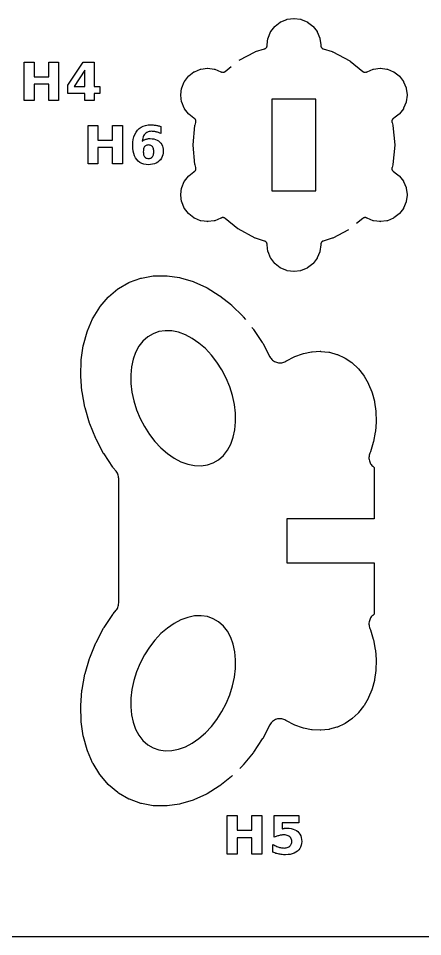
# Model space of a CAD drawing. Header units: millimetres. Extents: x 0 to 300, y 0 to 300.
# Drawn here: x 40.6 to 66.1, y 150 to 208 of the extents above; entities that cross this region are included whole.
import ezdxf

# ---------------------------------------------------------------- set-up
doc = ezdxf.new("R2010")
doc.units = ezdxf.units.MM
for name, color, linetype in [('CUT', 1, 'CONTINUOUS'), ('ENGRAVE', 5, 'CONTINUOUS'), ('SCORE', 7, 'CONTINUOUS')]:
    doc.layers.add(name, color=color, linetype=linetype)

msp = doc.modelspace()

# ---------------------------------------------------------------- linework, layer by layer
at = {"layer": 'CUT', "color": 1}
for points in [[(54.5405, 205.345), (55.5489, 205.884), (55.5605, 205.8895), (55.5726, 205.8938), (56.1442, 206.0672), (56.1665, 206.0752), (56.1863, 206.0845), (56.2051, 206.0957), (56.2228, 206.1087), (56.239, 206.1234), (56.2538, 206.1396), (56.2669, 206.1571), (56.2783, 206.1758), (56.2878, 206.1955), (56.2953, 206.2161), (56.3008, 206.2373), (56.3042, 206.2589), (56.3055, 206.2808), (56.3053, 206.2869), (56.3053, 206.3033), (56.3063, 206.3147), (56.3602, 206.7242), (56.3628, 206.7387), (56.3678, 206.7525), (56.5259, 207.1342), (56.5321, 207.1475), (56.5405, 207.1596), (56.792, 207.4873), (56.8015, 207.4986), (56.8127, 207.508), (57.1404, 207.7595), (57.1525, 207.7679), (57.1658, 207.7741), (57.5475, 207.9322), (57.5613, 207.9373), (57.5758, 207.9398), (57.9853, 207.9937), (58, 207.995), (58.0147, 207.9937), (58.4242, 207.9398), (58.4387, 207.9372), (58.4525, 207.9322), (58.8342, 207.7741), (58.8475, 207.7679), (58.8596, 207.7595), (59.1873, 207.508), (59.1986, 207.4985), (59.208, 207.4873), (59.4595, 207.1596), (59.4679, 207.1475), (59.4741, 207.1342), (59.6322, 206.7525), (59.6373, 206.7387), (59.6398, 206.7242), (59.6937, 206.3147), (59.6947, 206.3033), (59.6947, 206.2869), (59.6945, 206.2808), (59.6958, 206.2589), (59.6992, 206.2373), (59.7047, 206.2161), (59.7122, 206.1955), (59.7217, 206.1758), (59.7331, 206.1571), (59.7462, 206.1396), (59.761, 206.1234), (59.7772, 206.1087), (59.7949, 206.0957), (59.8137, 206.0845), (59.8335, 206.0752), (59.8558, 206.0672), (60.4274, 205.8938), (60.4395, 205.8895), (60.4511, 205.884), (61.5306, 205.307), (61.5416, 205.3004), (61.5519, 205.2927), (62.3493, 204.6383), (62.3691, 204.6237), (62.3886, 204.6121), (62.4092, 204.6026), (62.4306, 204.5951), (62.4527, 204.5899), (62.4752, 204.5869), (62.4978, 204.5862), (62.5205, 204.5878), (62.5428, 204.5916), (62.5647, 204.5977), (62.5858, 204.6059), (62.6077, 204.6171), (62.6114, 204.6193), (62.6218, 204.6241), (63.0034, 204.7822), (63.0173, 204.7873), (63.0318, 204.7898), (63.4413, 204.8437), (63.456, 204.845), (63.4706, 204.8437), (63.8802, 204.7898), (63.8947, 204.7872), (63.9085, 204.7822), (64.2901, 204.6241), (64.3035, 204.6179), (64.3155, 204.6095), (64.6432, 204.358), (64.6545, 204.3485), (64.664, 204.3373), (64.9154, 204.0096), (64.9239, 203.9975), (64.9301, 203.9842), (65.0882, 203.6025), (65.0932, 203.5887), (65.0958, 203.5742), (65.1497, 203.1647), (65.151, 203.15), (65.1497, 203.1353), (65.0958, 202.7258), (65.0932, 202.7113), (65.0882, 202.6975), (64.9301, 202.3158), (64.9239, 202.3025), (64.9154, 202.2904), (64.664, 201.9627), (64.6545, 201.9514), (64.6432, 201.942), (64.3155, 201.6905), (64.3061, 201.684), (64.3034, 201.6824), (64.2837, 201.6697), (64.2668, 201.6564), (64.2512, 201.6415), (64.2372, 201.6252), (64.2247, 201.6076), (64.214, 201.5889), (64.2051, 201.5693), (64.1982, 201.5489), (64.1932, 201.5279), (64.1903, 201.5066), (64.1894, 201.485), (64.1906, 201.4635), (64.1938, 201.4422), (64.1995, 201.4196), (64.2491, 201.2561), (64.2522, 201.2436), (64.2541, 201.2309), (64.3741, 200.0128), (64.3747, 200), (64.3741, 199.9872), (64.2541, 198.7691), (64.2522, 198.7564), (64.2491, 198.7439), (64.1995, 198.5804), (64.1938, 198.5578), (64.1906, 198.5365), (64.1894, 198.515), (64.1903, 198.4934), (64.1932, 198.4721), (64.1982, 198.4511), (64.2051, 198.4307), (64.214, 198.4111), (64.2247, 198.3924), (64.2372, 198.3748), (64.2512, 198.3585), (64.2668, 198.3436), (64.2837, 198.3303), (64.3034, 198.3176), (64.3061, 198.316), (64.3155, 198.3095), (64.6432, 198.058), (64.6545, 198.0485), (64.664, 198.0373), (64.9154, 197.7096), (64.9239, 197.6975), (64.9301, 197.6842), (65.0882, 197.3025), (65.0932, 197.2887), (65.0958, 197.2742), (65.1497, 196.8647), (65.151, 196.85), (65.1497, 196.8353), (65.0958, 196.4258), (65.0932, 196.4113), (65.0882, 196.3975), (64.9301, 196.0158), (64.9239, 196.0025), (64.9154, 195.9904), (64.664, 195.6627), (64.6545, 195.6514), (64.6432, 195.642), (64.3155, 195.3905), (64.3034, 195.3821), (64.2901, 195.3759), (63.9085, 195.2178), (63.8946, 195.2127), (63.8802, 195.2102), (63.4706, 195.1563), (63.4559, 195.155), (63.4413, 195.1563), (63.0318, 195.2102), (63.0172, 195.2128), (63.0034, 195.2178), (62.6218, 195.3759), (62.6114, 195.3807), (62.6077, 195.3829), (62.5858, 195.3941), (62.5647, 195.4023), (62.5428, 195.4084), (62.5205, 195.4122), (62.4978, 195.4138), (62.4752, 195.4131), (62.4527, 195.4101), (62.4306, 195.4049), (62.4092, 195.3974), (62.3886, 195.3879), (62.3691, 195.3763), (62.3493, 195.3617), (61.958, 195.0405)], [(61.4432, 194.6463), (60.4511, 194.116), (60.4395, 194.1105), (60.4274, 194.1062), (59.8558, 193.9328), (59.8335, 193.9248), (59.8137, 193.9155), (59.7949, 193.9043), (59.7772, 193.8913), (59.761, 193.8766), (59.7462, 193.8604), (59.7331, 193.8429), (59.7217, 193.8242), (59.7122, 193.8045), (59.7047, 193.7839), (59.6992, 193.7627), (59.6958, 193.7411), (59.6945, 193.7192), (59.6947, 193.7131), (59.6947, 193.6967), (59.6937, 193.6853), (59.6398, 193.2758), (59.6372, 193.2613), (59.6322, 193.2475), (59.4741, 192.8658), (59.4679, 192.8525), (59.4595, 192.8404), (59.208, 192.5127), (59.1985, 192.5014), (59.1873, 192.492), (58.8596, 192.2405), (58.8475, 192.2321), (58.8342, 192.2259), (58.4525, 192.0678), (58.4387, 192.0627), (58.4242, 192.0602), (58.0147, 192.0063), (58, 192.005), (57.9853, 192.0063), (57.5758, 192.0602), (57.5613, 192.0628), (57.5475, 192.0678), (57.1658, 192.2259), (57.1525, 192.2321), (57.1404, 192.2405), (56.8127, 192.492), (56.8014, 192.5015), (56.792, 192.5127), (56.5405, 192.8404), (56.5321, 192.8525), (56.5259, 192.8658), (56.3678, 193.2475), (56.3627, 193.2613), (56.3602, 193.2758), (56.3063, 193.6853), (56.3053, 193.6967), (56.3053, 193.7131), (56.3055, 193.7192), (56.3042, 193.7411), (56.3008, 193.7627), (56.2953, 193.7839), (56.2878, 193.8045), (56.2783, 193.8242), (56.2669, 193.8429), (56.2538, 193.8604), (56.239, 193.8766), (56.2228, 193.8913), (56.2051, 193.9043), (56.1863, 193.9155), (56.1665, 193.9248), (56.1442, 193.9328), (55.5726, 194.1062), (55.5605, 194.1105), (55.5489, 194.116), (54.4694, 194.693), (54.4584, 194.6996), (54.4481, 194.7073), (53.6507, 195.3617), (53.6309, 195.3763), (53.6114, 195.3879), (53.5908, 195.3974), (53.5694, 195.4049), (53.5473, 195.4101), (53.5248, 195.4131), (53.5022, 195.4138), (53.4795, 195.4122), (53.4572, 195.4084), (53.4353, 195.4023), (53.4142, 195.3941), (53.3923, 195.3829), (53.3886, 195.3807), (53.3782, 195.3759), (52.9966, 195.2178), (52.9827, 195.2127), (52.9682, 195.2102), (52.5587, 195.1563), (52.544, 195.155), (52.5294, 195.1563), (52.1198, 195.2102), (52.1053, 195.2128), (52.0915, 195.2178), (51.7099, 195.3759), (51.6965, 195.3821), (51.6845, 195.3905), (51.3568, 195.642), (51.3455, 195.6515), (51.336, 195.6627), (51.0846, 195.9904), (51.0761, 196.0025), (51.0699, 196.0158), (50.9118, 196.3975), (50.9068, 196.4113), (50.9042, 196.4258), (50.8503, 196.8353), (50.849, 196.85), (50.8503, 196.8647), (50.9042, 197.2742), (50.9068, 197.2887), (50.9118, 197.3025), (51.0699, 197.6842), (51.0761, 197.6975), (51.0846, 197.7096), (51.336, 198.0373), (51.3455, 198.0486), (51.3568, 198.058), (51.6845, 198.3095), (51.6939, 198.316), (51.6966, 198.3176), (51.7163, 198.3303), (51.7332, 198.3436), (51.7488, 198.3585), (51.7628, 198.3748), (51.7753, 198.3924), (51.786, 198.4111), (51.7949, 198.4307), (51.8018, 198.4511), (51.8068, 198.4721), (51.8097, 198.4934), (51.8106, 198.515), (51.8094, 198.5365), (51.8062, 198.5578), (51.8005, 198.5804), (51.7509, 198.7439), (51.7478, 198.7564), (51.7459, 198.7691), (51.6259, 199.9872), (51.6253, 200), (51.6259, 200.0128), (51.7459, 201.2309), (51.7478, 201.2436), (51.7509, 201.2561), (51.8005, 201.4196), (51.8062, 201.4422), (51.8094, 201.4635), (51.8106, 201.485), (51.8097, 201.5066), (51.8068, 201.5279), (51.8018, 201.5489), (51.7949, 201.5693), (51.786, 201.5889), (51.7753, 201.6076), (51.7628, 201.6252), (51.7488, 201.6415), (51.7332, 201.6564), (51.7163, 201.6697), (51.6966, 201.6824), (51.6939, 201.684), (51.6845, 201.6905), (51.3568, 201.942), (51.3455, 201.9515), (51.336, 201.9627), (51.0846, 202.2904), (51.0761, 202.3025), (51.0699, 202.3158), (50.9118, 202.6975), (50.9068, 202.7113), (50.9042, 202.7258), (50.8503, 203.1353), (50.849, 203.15), (50.8503, 203.1647), (50.9042, 203.5742), (50.9068, 203.5887), (50.9118, 203.6025), (51.0699, 203.9842), (51.0761, 203.9975), (51.0846, 204.0096), (51.336, 204.3373), (51.3455, 204.3486), (51.3568, 204.358), (51.6845, 204.6095), (51.6966, 204.6179), (51.7099, 204.6241), (52.0915, 204.7822), (52.1054, 204.7873), (52.1198, 204.7898), (52.5294, 204.8437), (52.5441, 204.845), (52.5587, 204.8437), (52.9682, 204.7898), (52.9828, 204.7872), (52.9966, 204.7822), (53.3782, 204.6241), (53.3886, 204.6193), (53.3923, 204.6171), (53.4142, 204.6059), (53.4353, 204.5977), (53.4572, 204.5916), (53.4795, 204.5878), (53.5022, 204.5862), (53.5248, 204.5869), (53.5473, 204.5899), (53.5694, 204.5951), (53.5908, 204.6026), (53.6114, 204.6121), (53.6309, 204.6237), (53.6507, 204.6383), (54.0278, 204.9478)], [(54.1131, 160.1665), (54.0858, 160.1395), (54.0497, 160.1076), (53.3192, 159.5289), (53.2772, 159.4995), (52.5132, 159.0283), (52.4648, 159.0024), (51.6815, 158.6461), (51.6261, 158.6253), (50.8379, 158.3888), (50.7756, 158.375), (49.9823, 158.2589), (49.9624, 158.2568), (49.9423, 158.2562), (49.1559, 158.2651), (49.1347, 158.2663), (49.1137, 158.2691), (48.3599, 158.404), (48.3384, 158.4088), (48.3174, 158.4155), (47.6082, 158.6737), (47.5876, 158.6822), (47.5679, 158.6925), (46.9142, 159.0698), (46.8956, 159.0816), (46.8782, 159.095), (46.2903, 159.5857), (46.2746, 159.5999), (46.2601, 159.6154), (45.7478, 160.2122), (45.7353, 160.2279), (45.7242, 160.2445), (45.3032, 160.9268), (45.2737, 160.9834), (44.9482, 161.7392), (44.9285, 161.795), (44.698, 162.6241), (44.6867, 162.6778), (44.5565, 163.566), (44.5521, 163.617), (44.5258, 164.5487), (44.5271, 164.5968), (44.6059, 165.5552), (44.6121, 165.6007), (44.7953, 166.5687), (44.8057, 166.6117), (45.0904, 167.5718), (45.1047, 167.6126), (45.486, 168.5475), (45.5041, 168.5865), (45.9753, 169.4795), (45.9973, 169.5167), (46.5498, 170.3519), (46.5761, 170.3876), (46.76, 170.6124), (46.8033, 170.671), (46.8397, 170.7319), (46.87, 170.7961), (46.8938, 170.8629), (46.911, 170.9318), (46.9214, 171.002), (46.925, 171.0747), (46.925, 178.9253), (46.9214, 178.998), (46.911, 179.0682), (46.8938, 179.1371), (46.87, 179.2039), (46.8397, 179.2681), (46.8033, 179.329), (46.76, 179.3876), (46.5761, 179.6124), (46.5498, 179.6481), (45.9973, 180.4833), (45.9753, 180.5205), (45.5041, 181.4135), (45.486, 181.4525), (45.1047, 182.3874), (45.0904, 182.4282), (44.8057, 183.3883), (44.7953, 183.4313), (44.6121, 184.3993), (44.6059, 184.4448), (44.5271, 185.4032), (44.5258, 185.4513), (44.5521, 186.383), (44.5565, 186.434), (44.6867, 187.3222), (44.698, 187.3759), (44.9285, 188.205), (44.9482, 188.2608), (45.2737, 189.0166), (45.3032, 189.0732), (45.7242, 189.7555), (45.7353, 189.7721), (45.7478, 189.7878), (46.2601, 190.3846), (46.2746, 190.4001), (46.2903, 190.4143), (46.8782, 190.905), (46.8956, 190.9184), (46.9142, 190.9302), (47.5679, 191.3075), (47.5876, 191.3178), (47.6082, 191.3263), (48.3174, 191.5845), (48.3384, 191.5912), (48.3599, 191.596), (49.1137, 191.7309), (49.1347, 191.7337), (49.1559, 191.7349), (49.9423, 191.7438), (49.9624, 191.7432), (49.9823, 191.7411), (50.7756, 191.625), (50.8379, 191.6112), (51.6261, 191.3747), (51.6815, 191.3539), (52.4648, 190.9976), (52.5132, 190.9717), (53.2772, 190.5005), (53.3192, 190.4711), (54.0497, 189.8924), (54.0858, 189.8605), (54.7693, 189.184), (54.8002, 189.1501), (54.9358, 188.9843)], [(55.3473, 188.4812), (55.4239, 188.3876), (55.4502, 188.3519), (56.0027, 187.5167), (56.0247, 187.4795), (56.4761, 186.624), (56.5124, 186.5625), (56.5533, 186.5063), (56.5994, 186.4543), (56.6503, 186.4069), (56.7056, 186.3646), (56.7646, 186.3278), (56.8268, 186.2969), (56.8918, 186.272), (56.9588, 186.2535), (57.0273, 186.2415), (57.0966, 186.2361), (57.1661, 186.2373), (57.2352, 186.2453), (57.3032, 186.2598), (57.3696, 186.2807), (57.4335, 186.3079), (57.4962, 186.342), (57.5371, 186.3669), (58.012, 186.6154), (58.0661, 186.6393), (58.5517, 186.8147), (58.6119, 186.8317), (59.1129, 186.935), (59.132, 186.9382), (59.1513, 186.94), (59.6608, 186.9666), (59.681, 186.9669), (59.7011, 186.9655), (60.1981, 186.913), (60.2186, 186.91), (60.2388, 186.9053), (60.7156, 186.7747), (60.7355, 186.7684), (60.7549, 186.7604), (61.2041, 186.554), (61.2225, 186.5446), (61.2402, 186.5337), (61.6547, 186.2545), (61.671, 186.2426), (61.6863, 186.2294), (62.0595, 185.8815), (62.0731, 185.8678), (62.0857, 185.8531), (62.4031, 185.4519), (62.4383, 185.4001), (62.6974, 184.9536), (62.7236, 184.9005), (62.9276, 184.4049), (62.9455, 184.352), (63.0898, 183.8155), (63.1004, 183.7638), (63.1815, 183.1957), (63.1858, 183.1456), (63.2015, 182.5561), (63.2001, 182.5078), (63.1497, 181.9077), (63.1432, 181.8612), (63.0271, 181.2614), (63.016, 181.2167), (62.836, 180.6282), (62.8204, 180.5851), (62.7989, 180.5345), (62.7743, 180.468), (62.7567, 180.4013), (62.7455, 180.3331), (62.7408, 180.2642), (62.7427, 180.1952), (62.7511, 180.1267), (62.766, 180.0593), (62.7873, 179.9936), (62.8148, 179.9302), (62.8481, 179.8697), (62.887, 179.8127), (62.9312, 179.7596), (62.9803, 179.711), (63.0351, 179.6661), (63.0722, 179.6386), (63.075, 179.5822), (63.075, 176.395), (57.555, 176.395), (57.555, 173.605), (63.075, 173.605), (63.075, 170.4178), (63.0722, 170.3614), (63.0351, 170.3339), (62.9803, 170.289), (62.9312, 170.2404), (62.887, 170.1873), (62.8481, 170.1303), (62.8148, 170.0698), (62.7873, 170.0064), (62.766, 169.9407), (62.7511, 169.8733), (62.7427, 169.8048), (62.7408, 169.7358), (62.7455, 169.6669), (62.7567, 169.5987), (62.7743, 169.532), (62.7989, 169.4655), (62.8204, 169.4149), (62.836, 169.3718), (63.016, 168.7833), (63.0271, 168.7386), (63.1432, 168.1388), (63.1497, 168.0923), (63.2001, 167.4922), (63.2015, 167.4439), (63.1858, 166.8544), (63.1815, 166.8043), (63.1004, 166.2362), (63.0898, 166.1845), (62.9455, 165.648), (62.9276, 165.5951), (62.7236, 165.0995), (62.6974, 165.0464), (62.4383, 164.5999), (62.4031, 164.5481), (62.0857, 164.1469), (62.0731, 164.1322), (62.0595, 164.1185), (61.6863, 163.7706), (61.671, 163.7574), (61.6547, 163.7455), (61.2402, 163.4663), (61.2225, 163.4554), (61.2041, 163.446), (60.7549, 163.2396), (60.7355, 163.2316), (60.7156, 163.2253), (60.2388, 163.0947), (60.2186, 163.09), (60.1981, 163.087), (59.7011, 163.0345), (59.681, 163.0331), (59.6608, 163.0334), (59.1513, 163.06), (59.132, 163.0618), (59.1129, 163.065), (58.6119, 163.1683), (58.5517, 163.1853), (58.0661, 163.3607), (58.012, 163.3846), (57.5371, 163.6331), (57.4962, 163.658), (57.4335, 163.6921), (57.3696, 163.7193), (57.3032, 163.7402), (57.2352, 163.7547), (57.1661, 163.7627), (57.0966, 163.7639), (57.0273, 163.7585), (56.9588, 163.7465), (56.8918, 163.728), (56.8268, 163.7031), (56.7646, 163.6722), (56.7056, 163.6354), (56.6503, 163.5931), (56.5994, 163.5457), (56.5533, 163.4937), (56.5124, 163.4375), (56.4761, 163.376), (56.0247, 162.5205), (56.0027, 162.4833), (55.4502, 161.6481), (55.4239, 161.6124), (54.8002, 160.8499), (54.7693, 160.816), (54.5751, 160.6237)], [(25.6, 150), (74.4, 150)]]:
    msp.add_lwpolyline(points, dxfattribs=at)
msp.add_lwpolyline([(59.395, 197.105), (59.395, 202.895), (56.605, 202.895), (56.605, 197.105), (59.395, 197.105)], close=True, dxfattribs=at)
at = {"layer": 'ENGRAVE', "color": 5}
for points in [[(41.5753, 205.23), (41.5753, 204.3039), (42.4998, 204.3039), (42.4998, 205.23), (43.1264, 205.23), (43.1264, 202.8), (42.4998, 202.8), (42.4998, 203.8303), (41.5753, 203.8303), (41.5753, 202.8), (40.9487, 202.8), (40.9487, 205.23), (41.5753, 205.23)], [(45.3854, 203.6968), (45.732, 203.6968), (45.732, 203.2427), (45.3854, 203.2427), (45.3854, 202.8), (44.7929, 202.8), (44.7929, 203.2427), (43.7154, 203.2427), (43.7154, 203.7798), (44.6888, 205.23), (45.3854, 205.23), (45.3854, 203.6968)], [(44.7929, 203.6968), (44.7929, 204.7141), (44.1061, 203.6968), (44.7929, 203.6968)], [(49.5347, 200.7407), (49.4847, 200.7619), (49.4356, 200.781), (49.3876, 200.798), (49.3405, 200.8128), (49.2944, 200.8256), (49.2491, 200.8362), (49.204, 200.845), (49.1594, 200.8518), (49.115, 200.8567), (49.0711, 200.8596), (49.0275, 200.8605), (48.9376, 200.8562), (48.8546, 200.8433), (48.7785, 200.8217), (48.7092, 200.7915), (48.6468, 200.7526), (48.5913, 200.7051), (48.5429, 200.6491), (48.5016, 200.5848), (48.4676, 200.512), (48.4409, 200.4309), (48.4213, 200.3415), (48.409, 200.2437), (48.4453, 200.2692), (48.4826, 200.2924), (48.5209, 200.3135), (48.5602, 200.3323), (48.6005, 200.3489), (48.6418, 200.3633), (48.6842, 200.3755), (48.7279, 200.3855), (48.7728, 200.3932), (48.819, 200.3988), (48.8665, 200.4021), (48.9152, 200.4032), (49.0355, 200.3971), (49.1477, 200.379), (49.2519, 200.3487), (49.3482, 200.3063), (49.4364, 200.2517), (49.5166, 200.1851), (49.5865, 200.1086), (49.6437, 200.0247), (49.6881, 199.9332), (49.7199, 199.8343), (49.7389, 199.7278), (49.7453, 199.6138), (49.7382, 199.4879), (49.7169, 199.3707), (49.6814, 199.262), (49.6317, 199.1621), (49.5678, 199.0707), (49.4898, 198.988), (49.3997, 198.9161), (49.3, 198.8573), (49.1907, 198.8116), (49.0716, 198.7789), (48.9429, 198.7593), (48.8045, 198.7528), (48.6526, 198.7617), (48.5126, 198.7883), (48.3844, 198.8328), (48.2681, 198.8949), (48.1638, 198.9749), (48.0713, 199.0726), (47.992, 199.1867), (47.9271, 199.3156), (47.8766, 199.4594), (47.8405, 199.6181), (47.8189, 199.7916), (47.8117, 199.98), (47.8201, 200.1736), (47.8454, 200.3528), (47.8876, 200.5177), (47.9466, 200.6683), (48.0225, 200.8046), (48.1152, 200.9265), (48.2227, 201.0316), (48.3427, 201.1177), (48.4751, 201.1846), (48.6202, 201.2325), (48.7777, 201.2611), (48.9478, 201.2707), (49.0034, 201.27), (49.0584, 201.2678), (49.113, 201.2642), (49.1669, 201.2591), (49.2204, 201.2526), (49.2733, 201.2447), (49.3258, 201.2353), (49.3782, 201.2244), (49.4303, 201.2121), (49.4823, 201.1984), (49.5342, 201.1832), (49.5858, 201.1665), (49.5858, 200.7173), (49.5347, 200.7407)], [(45.6146, 201.23), (45.6146, 200.3039), (46.539, 200.3039), (46.539, 201.23), (47.1657, 201.23), (47.1657, 198.8), (46.539, 198.8), (46.539, 199.8303), (45.6146, 199.8303), (45.6146, 198.8), (44.9879, 198.8), (44.9879, 201.23), (45.6146, 201.23)], [(48.7106, 199.9877), (48.6672, 199.9729), (48.6284, 199.9522), (48.5941, 199.9255), (48.5645, 199.8929), (48.5393, 199.8544), (48.5188, 199.81), (48.5028, 199.7597), (48.4914, 199.7034), (48.4846, 199.6412), (48.4823, 199.5731), (48.4846, 199.505), (48.4914, 199.4428), (48.5028, 199.3865), (48.5188, 199.3362), (48.5393, 199.2918), (48.5645, 199.2533), (48.5941, 199.2207), (48.6284, 199.1941), (48.6672, 199.1733), (48.7106, 199.1585), (48.7585, 199.1496), (48.811, 199.1467), (48.8641, 199.1496), (48.9124, 199.1585), (48.9561, 199.1733), (48.9951, 199.1941), (49.0295, 199.2207), (49.0593, 199.2533), (49.0844, 199.2918), (49.1049, 199.3362), (49.1209, 199.3865), (49.1323, 199.4428), (49.1392, 199.505), (49.1414, 199.5731), (49.1392, 199.6412), (49.1323, 199.7034), (49.1209, 199.7597), (49.1049, 199.81), (49.0844, 199.8544), (49.0593, 199.8929), (49.0295, 199.9255), (48.9951, 199.9522), (48.9561, 199.9729), (48.9124, 199.9877), (48.8641, 199.9966), (48.811, 199.9995), (48.7585, 199.9966), (48.7106, 199.9877)], [(54.4124, 157.6479), (54.4124, 156.7218), (55.3369, 156.7218), (55.3369, 157.6479), (55.9635, 157.6479), (55.9635, 155.2179), (55.3369, 155.2179), (55.3369, 156.2482), (54.4124, 156.2482), (54.4124, 155.2179), (53.7857, 155.2179), (53.7857, 157.6479), (54.4124, 157.6479)], [(58.3136, 157.6479), (58.3136, 157.1873), (57.2557, 157.1873), (57.2557, 156.8113), (57.2796, 156.8176), (57.3035, 156.8234), (57.3275, 156.8286), (57.3515, 156.8334), (57.3756, 156.8377), (57.3997, 156.8414), (57.424, 156.8447), (57.4486, 156.8473), (57.4736, 156.8494), (57.4988, 156.8508), (57.5244, 156.8517), (57.5503, 156.852), (57.6929, 156.8459), (57.8246, 156.8273), (57.9454, 156.7965), (58.0552, 156.7533), (58.1541, 156.6977), (58.242, 156.6299), (58.3176, 156.5509), (58.3794, 156.4623), (58.4275, 156.3639), (58.4619, 156.2559), (58.4825, 156.1381), (58.4894, 156.0106), (58.4819, 155.884), (58.4595, 155.767), (58.422, 155.6594), (58.3697, 155.5613), (58.3023, 155.4728), (58.22, 155.3937), (58.1244, 155.3256), (58.0172, 155.2698), (57.8984, 155.2265), (57.7679, 155.1955), (57.6258, 155.1769), (57.4721, 155.1707), (57.4034, 155.1718), (57.3348, 155.1751), (57.2665, 155.1807), (57.1983, 155.1884), (57.1305, 155.1984), (57.0628, 155.2106), (56.9953, 155.225), (56.928, 155.2418), (56.8608, 155.2608), (56.7937, 155.2822), (56.7268, 155.3059), (56.66, 155.3318), (56.66, 155.825), (56.7256, 155.7886), (56.7901, 155.7554), (56.8534, 155.7253), (56.9157, 155.6984), (56.9768, 155.6747), (57.0368, 155.6541), (57.0956, 155.6367), (57.1533, 155.6225), (57.2099, 155.6114), (57.2653, 155.6035), (57.3197, 155.5987), (57.3729, 155.5971), (57.4461, 155.6002), (57.514, 155.6095), (57.5765, 155.625), (57.6336, 155.6467), (57.6854, 155.6746), (57.7317, 155.7086), (57.7718, 155.748), (57.8045, 155.7917), (57.83, 155.8399), (57.8482, 155.8924), (57.8591, 155.9493), (57.8628, 156.0106), (57.8591, 156.0723), (57.8482, 156.1295), (57.83, 156.1823), (57.8045, 156.2305), (57.7718, 156.2741), (57.7317, 156.3133), (57.6854, 156.3471), (57.6336, 156.3748), (57.5765, 156.3963), (57.514, 156.4117), (57.4461, 156.4209), (57.3729, 156.424), (57.3273, 156.423), (57.2808, 156.4201), (57.2333, 156.4152), (57.1848, 156.4084), (57.1353, 156.3997), (57.0848, 156.389), (57.0331, 156.3762), (56.9802, 156.3614), (56.9261, 156.3444), (56.8706, 156.3253), (56.814, 156.3041), (56.756, 156.2807), (56.756, 157.6479), (58.3136, 157.6479)]]:
    msp.add_lwpolyline(points, close=True, dxfattribs=at)
at = {"layer": 'SCORE', "color": 7}
for points in [[(49.0982, 188.0784), (48.7596, 187.878), (48.4593, 187.6113), (48.2025, 187.2827), (47.9935, 186.8981), (47.836, 186.4638), (47.7327, 185.9873), (47.6852, 185.4769), (47.6945, 184.9412), (47.7603, 184.3894), (47.8815, 183.8309), (48.0561, 183.2753), (48.2811, 182.7321), (48.5526, 182.2107), (48.8659, 181.7198), (49.2158, 181.2679), (49.5962, 180.8628), (50.0007, 180.5114), (50.4222, 180.2196), (50.8536, 179.9926), (51.2875, 179.8341), (51.7165, 179.7469), (52.1333, 179.7324), (52.5306, 179.791), (52.9018, 179.9216), (53.2404, 180.122), (53.5407, 180.3887), (53.7975, 180.7173), (54.0065, 181.1019), (54.164, 181.5362), (54.2673, 182.0127), (54.3148, 182.5231), (54.3055, 183.0588), (54.2397, 183.6106), (54.1185, 184.1691), (53.9439, 184.7247), (53.7189, 185.2679), (53.4474, 185.7893), (53.1341, 186.2802), (52.7842, 186.7321), (52.4038, 187.1372), (51.9993, 187.4886), (51.5778, 187.7804), (51.1464, 188.0074), (50.7125, 188.1659), (50.2835, 188.2531), (49.8667, 188.2676), (49.4694, 188.209), (49.0982, 188.0784)], [(52.9018, 170.0784), (52.5306, 170.209), (52.1333, 170.2676), (51.7165, 170.2531), (51.2875, 170.1659), (50.8536, 170.0074), (50.4222, 169.7804), (50.0007, 169.4886), (49.5962, 169.1372), (49.2158, 168.7321), (48.8659, 168.2802), (48.5526, 167.7893), (48.2811, 167.2679), (48.0561, 166.7247), (47.8815, 166.1691), (47.7603, 165.6106), (47.6945, 165.0588), (47.6852, 164.5231), (47.7327, 164.0127), (47.836, 163.5362), (47.9935, 163.1019), (48.2025, 162.7173), (48.4593, 162.3887), (48.7596, 162.122), (49.0982, 161.9216), (49.4694, 161.791), (49.8667, 161.7324), (50.2835, 161.7469), (50.7125, 161.8341), (51.1464, 161.9926), (51.5778, 162.2196), (51.9993, 162.5114), (52.4038, 162.8628), (52.7842, 163.2679), (53.1341, 163.7198), (53.4474, 164.2107), (53.7189, 164.7321), (53.9439, 165.2753), (54.1185, 165.8309), (54.2397, 166.3894), (54.3055, 166.9412), (54.3148, 167.4769), (54.2673, 167.9873), (54.164, 168.4638), (54.0065, 168.8981), (53.7975, 169.2827), (53.5407, 169.6113), (53.2404, 169.878), (52.9018, 170.0784)]]:
    msp.add_lwpolyline(points, dxfattribs=at)

doc.saveas('drawing.dxf')
